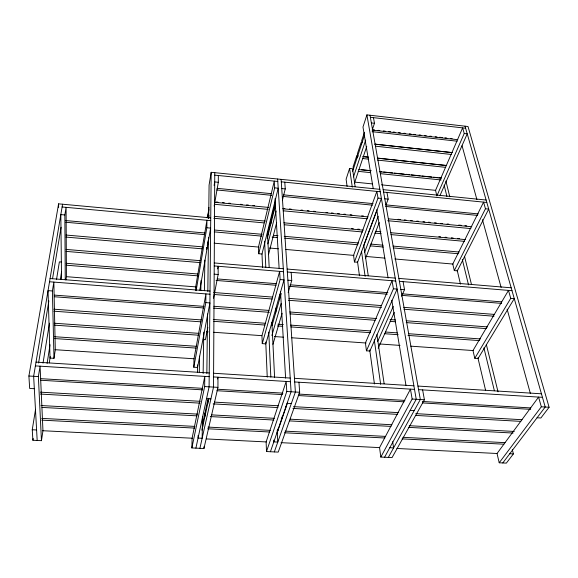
<?xml version="1.0" encoding="UTF-8"?>
<svg xmlns="http://www.w3.org/2000/svg" width="578" height="578" viewBox="0 0 578 578"><rect width="100%" height="100%" fill="white"/><g stroke="black" fill="none" stroke-linecap="round" stroke-linejoin="round"><path stroke-width="0.87" d="M191.867 447.936L204.648 386.566L204.793 376.394L192.098 438.211L191.867 447.936L203.933 448.521L217.949 387.368L217.964 377.21L217.566 378.966M213.506 298.284L218.152 274.492L218.166 266.27L217.653 268.922M214.171 206.079L218.318 182.287L218.332 175.502M214.763 172.67L213.52 387.101L199.916 448.326M207.748 403.581L207.791 399.954L205.4 410.944L205.349 414.542M208.145 401.761L208.181 398.856M379.818 189.317L211.18 172.309L209.091 386.834L195.899 448.131M207.885 215.782L208.925 207.35M206.845 373.439L207.553 313.955M207.82 291.428L208.463 237.356M208.687 218.433L209.084 185.09L211.18 172.309M205.804 302.619L205.92 293.906L193.991 358.765L193.789 367.211L197.539 367.449L209.908 302.93L205.804 302.619L193.789 367.211M196.13 290.691L206.83 227.761L206.931 220.261L195.704 286.869L195.624 290.142M203.933 448.521L203.955 446.751M206.664 247.572L206.642 249.255L206.953 247.492M204.966 416.29L205.017 412.699L202.719 423.255L202.661 426.817M207.567 217.689L207.596 215.233L207.148 217.899M202.473 416.695L202.148 438.29L198.059 438.081L198.109 435.386M203.138 373.504L203.767 332.112M204.395 290.72L204.865 260.122M199.287 372.362L199.591 356.164M200.826 290.445L201.007 280.54M197.438 372.593L197.597 364.913M41.45 440.674L42.96 430.733L40.077 366.185L38.372 376.581L41.45 440.674L32.903 440.255L32.252 429.757L35.547 409.325M53.985 358.317L55.293 349.719L53.848 282.1L52.396 290.965L53.985 358.317L50.026 358.064L48.039 290.633L52.396 290.965M65.906 279.998L66.412 276.674L66.094 207.35L64.844 214.951L65.249 279.658M49.275 362.868L50.25 356.619M47.107 363.389L50.048 344.741M60.415 279.044L61.535 271.942M32.903 440.255L33.184 438.485M43.01 363.136L49.47 323.16M56.507 279.636L59.375 261.87L61.6 262.051M38.589 362.991L48.87 300.892M52.547 278.712L61.066 227.255M62.569 204.222L33.64 376.3L37.18 440.465M207.596 217.523L208.933 209.576M208.557 218.094L209.005 215.45M214.106 185.459L214.705 181.933L218.318 182.287M34.326 388.719L29.673 388.452L28.9 376.018L58.588 203.853L210.739 217.877M207.256 245.729L208.181 240.441M199.807 290.084L210.638 228.108L206.83 227.761M207.82 327.365L205.414 339.705L203.225 339.553M201.924 430.176L208.918 398.242M258.727 253.742L274.68 187.872L274.275 181.116L258.467 247.059L258.727 253.742L261.993 254.024L278.213 188.226L274.68 187.872M275.496 202.112L274.637 205.566L274.781 208.015M267.253 238.353L275.482 205.197M267.86 243.923L276.103 211.057M268.517 254.58L276.667 222.617M282.396 200.154L285.257 188.919L284.781 182.171M262.26 343.621L261.95 335.674L279.644 271.378L280.128 279.542L262.26 343.621L265.822 343.867L284.008 279.86L280.128 279.542M271.985 325.768L281.211 293.451M271.877 335.471L281.132 303.508M272.932 344.358L282.086 313.29M288.191 292.576L291.745 280.489L291.168 272.339M355.138 186.571L352.515 168.733L349.596 168.429L346.106 179.209L347.096 186.362M537.063 417.764L540.885 417.988L549.1 407.259L468.014 126.524L366.907 114.878L362.977 127.03L373.178 188.327M358.512 156.046L356.72 155.858L353.1 166.948L353.404 169.007M364.429 132.283L361.676 140.7L362.009 142.759M352.659 171.283L364.494 135.187M353.49 176.933L365.686 140.086M354.422 183.226L366.748 146.415M372.189 130.144L374.479 123.295L373.46 117.645M266.501 451.541L286.782 391.501L286.189 381.437L266.126 441.917L266.501 451.541L278.228 452.104L299.671 392.274L298.956 382.231M270.417 451.729L291.088 391.761L277.628 179.014M277.108 432.958L287.432 403.039M274.326 451.917L295.38 392.021L281.118 179.361M354.451 261.986L378.012 198.109L376.87 191.412L353.555 255.368L354.451 261.986L357.594 262.253L381.401 198.449L378.012 198.109M363.562 245.838L376.401 211.404M364.537 252.463L378.142 216.396M365.477 258.612L379.226 222.581M385.938 204.98L388.17 199.121L386.964 192.423M366.459 350.81L393.408 288.783L392.043 280.72L365.404 342.964L366.459 350.81L369.884 351.041L397.122 289.079L393.408 288.783M436.86 195.949L464.228 133.504L462.638 127.883L435.552 190.343L436.672 195.147M440.031 195.415L467.226 133.843L464.228 133.504M377.644 341.504L393.221 306.485M378.178 348.259L394.283 312.467M401.602 296.196L404.528 289.686L403.076 281.638M454.301 270.591L485.455 208.759L483.584 202.127L452.769 264.045L454.301 270.591L457.328 270.851L488.706 209.077L485.455 208.759M380.83 457.061L412.136 399.03L410.459 389.139L379.551 447.61L380.83 457.061L392.05 457.603L424.404 399.766L422.626 389.897M384.58 457.241L416.232 399.275L366.907 114.878M388.315 457.422L420.322 399.521L369.999 115.232M474.791 358.281L510.728 298.349L508.488 290.394L472.985 350.55L474.791 358.281L478.071 358.505L514.275 298.638L510.728 298.349M499.211 462.776L541.326 406.789L538.588 397.086L497.037 453.499L499.211 462.776L506.35 463.123L513.394 453.918L512.31 449.547M502.781 462.949L545.213 407.02L465.044 126.177M32.252 429.757L36.602 429.974M389.782 447.712L393.582 447.899L392.664 441.657M509.774 453.737L513.394 453.918M42.324 430.704L192.496 438.232M206.36 438.926L266.422 441.939M281.06 442.669L379.681 447.618M396.898 448.477L496.979 453.492M41.782 420.134L194.641 428.096M207.697 428.775L269.767 432.004M284.47 432.77L384.825 438.001M402.086 438.897L503.886 444.2M41.695 418.378L194.988 426.412M208.008 427.091L270.36 430.357M285.055 431.13L385.671 436.404M402.902 437.308L505.049 442.654M41.031 405.539L197.604 414.115M211.627 414.881L274.406 418.32M290.127 419.18L391.891 424.751M409.217 425.704L514.29 431.455M42.006 407.418L197.243 415.871M210.334 416.579L273.835 420.04M289.513 420.892L391.01 426.412M408.299 427.352L513.105 433.059M40.33 392.159L200.32 401.313M214.395 402.115L278.661 405.792M293.508 406.645L398.387 412.641M415.792 413.638L522.057 419.715M40.438 394.066L199.93 403.133M213.152 403.892L278.018 407.577M292.923 408.422L397.44 414.368M415.734 415.409L520.829 421.384M206.541 398.668L210.898 398.921M287.1 403.321L291.319 403.567M410.142 410.431L414.166 410.662M28.9 376.018L38.372 376.581M204.648 386.566L217.949 387.368M286.782 391.501L299.671 392.274M412.136 399.03L424.404 399.766M541.326 406.789L549.1 407.259M40.525 378.655L202.17 388.308M217.27 389.211L282.917 393.127M298.79 394.073L404.911 400.41M422.359 401.45L530.828 407.931M40.619 380.237L202.741 389.868M216.931 390.714L282.425 394.601M298.262 395.547L404.159 401.833M422.547 402.931L530.691 409.354M35.388 365.888L209.193 376.668M213.578 376.935L290.452 381.704M294.708 381.964L414.52 389.391M418.573 389.644L542.446 397.324M36.024 362.117L209.222 372.976M213.6 373.251L290.221 378.055M294.462 378.315L413.899 385.808M417.937 386.061L541.442 393.799M54.953 349.697L194.121 358.772M54.664 338.564L196.137 348.079M54.607 336.714L196.484 346.301M206.382 331.758L208.174 331.88M213.549 332.263L261.899 335.666M274.406 336.548L283.401 337.184M291.485 337.754L366.098 343.014M379.363 343.946L399.998 345.406M410.763 346.164L473.548 350.586M54.245 323.225L198.933 333.361M54.289 325.147L198.594 335.204M53.913 311.202L201.115 321.845M213.26 319.468L265.367 323.268M277.939 324.186L283.321 324.576M290.503 325.103L370.411 330.927M385.512 332.032L397.158 332.877M408.805 333.73L480.47 338.954M53.87 309.201L201.469 319.93M213.802 321.325L264.876 325.031M277.418 325.941L282.794 326.332M290.857 326.917L370.57 332.704M384.746 333.73L398.155 334.705M407.989 335.421L479.494 340.608M213.853 306.268L269.001 310.422M289.665 311.983L376.697 318.55M390.056 319.555L395.424 319.959M406.168 320.768L487.637 326.917M54.368 295.112L204.048 306.383M213.585 308.132L269.348 312.315M290.012 313.868L375.043 320.255M390.157 321.39L395.518 321.787M406.233 322.596L486.625 328.629M54.426 296.76L203.738 307.958M66.347 276.674L196.491 286.934M50.076 278.545L210.024 291.059M213.759 292.504L272.715 297.106M288.978 298.371L381.379 305.581M403.747 307.33L494.154 314.389M49.535 281.761L209.995 294.224M214.279 294.505L272.195 298.999M288.415 300.264L381.487 307.489M403.935 309.23L493.98 316.224M217.249 278.914L276.457 283.69M290.113 284.795L387.889 292.685M402.259 293.841L501.603 301.853M216.042 280.431L276.031 285.25M289.65 286.348L387.246 294.188M401.587 295.344L501.639 303.385M214.178 274.167L218.152 274.492M287.88 280.178L291.745 280.489M400.829 289.383L404.528 289.686M66.21 263.286L197.828 273.994M66.246 265.194L198.399 275.894M66.102 249.421L200.118 260.664M214.243 262.954L283.307 268.734M287.136 269.052L395.215 278.097M398.885 278.401L511.183 287.801M66.109 251.394L200.696 262.636M214.221 265.938L283.495 271.696M287.331 272.014L395.72 281.024M399.398 281.327L512.007 290.691M214.185 243.186L259.023 247.102M269.449 248.02L278.444 248.8M285.633 249.436L353.982 255.411M365.188 256.386L384.919 258.113M394.788 258.973L453.087 264.074M65.957 235.044L202.51 246.864M65.971 237.088L202.184 248.829M65.827 222.255L204.648 234.596M64.844 214.951L60.827 214.59L61.543 279.362M214.59 230.037L262.137 234.314M273.495 235.333L277.975 235.737M284.239 236.301L358.577 242.984M370.686 244.075L383.192 245.202M393.018 246.084L459.142 252.03M214.257 231.879L261.704 236.127M272.137 237.067L277.498 237.544M284.651 238.187L357.926 244.747M370.014 245.831L383.387 247.03M393.199 247.911L458.289 253.742M65.82 220.572L204.923 232.985M214.171 216.36L265.36 221.099M283.892 222.812L363.309 230.16M375.498 231.287L380.888 231.785M390.771 232.703L465.355 239.603M213.838 218.267L264.009 222.891M284.412 224.77L362.623 231.98M374.804 233.1L381.083 233.678M390.945 234.589L464.474 241.366M62.106 206.982L210.71 220.608M351.503 228.563L353.295 228.729M357.775 229.141L359.574 229.307M438.825 236.648L440.617 236.814M445.089 237.233L446.873 237.399M451.353 237.811L453.138 237.977M457.61 238.389L459.402 238.555M216.194 201.982L217.985 202.156M222.458 202.582L224.25 202.748M228.722 203.174L230.514 203.348M240.354 204.287L242.146 204.453M246.618 204.879L248.41 205.053M252.882 205.479L254.674 205.645M283.097 208.355L284.889 208.528M289.354 208.954L291.139 209.128M300.972 210.06L302.764 210.233M307.229 210.659L309.02 210.826M313.486 211.252L315.27 211.425M325.999 212.444L327.784 212.617M331.36 212.957L333.152 213.13M337.617 213.557L339.402 213.723M343.874 214.149L345.658 214.322M350.131 214.749L351.915 214.915M361.749 215.854L363.533 216.02M398.018 219.308L400.691 219.568M404.26 219.907L406.045 220.074M410.503 220.5L412.287 220.666M416.745 221.092L418.53 221.266M422.988 221.692L424.772 221.858M428.341 222.198L430.126 222.371M434.584 222.797L436.368 222.964M440.826 223.39L442.611 223.556M447.069 223.982L448.853 224.156M458.665 225.088L461.338 225.341M464.907 225.68L466.692 225.854M214.669 202.293L268.727 207.437M282.866 208.788L368.179 216.909M388.474 218.838L471.793 226.771M214.387 204.272L268.221 209.381M283.263 210.804L367.485 218.795M387.744 220.709L470.889 228.599M281.739 188.573L285.257 188.919M384.789 198.781L388.17 199.121M217.032 188.341L271.176 193.644M283.552 194.851L373.085 203.615M386.234 204.908L478.252 213.918M216.75 189.96L271.682 195.321M283.148 196.441L372.521 205.161M385.649 206.44L477.507 215.406M383.171 189.656L486.127 200.039M214.749 175.141L277.787 181.47M281.284 181.817L380.237 191.751M383.604 192.091L486.813 202.452M354.632 182.106L372.442 183.92M381.35 184.83L435.675 190.357M358.765 169.571L370.382 170.785M379.32 171.717L441 178.147M358.172 171.348L370.657 172.649M380.476 173.667L441.137 179.968M361.416 169.657L371.206 170.683M380.107 171.608L381.892 171.796M383.669 171.984L387.231 172.352M389.016 172.54L392.57 172.909M394.355 173.097L404.145 174.115M405.929 174.303L409.484 174.679M411.269 174.859L420.17 175.791M421.947 175.979L431.744 176.998M433.522 177.186L437.084 177.554M438.861 177.742L441.534 178.017M362.977 156.522L368.338 157.1M377.275 158.054L408.552 161.399M410.337 161.587L446.086 165.409M363.027 156.66L368.41 157.23M377.383 158.191L446.476 165.575M362.413 158.488L368.685 159.16M377.636 160.113L445.703 167.36M375.642 146.205L451.353 154.478M375.418 144.168L452.581 152.621M374.508 144.132L452.148 152.643M372.666 129.718L374.457 129.92M378.026 130.325L379.811 130.527M383.38 130.924L385.165 131.127M388.741 131.524L390.526 131.726M393.199 132.03L394.984 132.232M398.56 132.629L400.344 132.832M403.914 133.229L405.698 133.431M409.267 133.836L411.052 134.038M413.732 134.334L415.517 134.537M419.086 134.934L420.878 135.136M424.447 135.541L426.232 135.743M429.801 136.141L431.585 136.343M435.155 136.74L436.946 136.943M439.62 137.246L442.3 137.55M444.981 137.846L446.765 138.048M450.334 138.453L452.119 138.648M372.658 130.137L457.79 139.695M372.138 131.676L457.14 141.198M371.365 122.941L374.479 123.295M370.361 117.291L465.622 128.222M462.068 145.772L476.922 199.648M482.435 219.64L501.126 287.418M507.116 309.143L530.358 393.437M445.891 181.03L449.785 196.773M464.495 256.249L471.417 284.239M486.351 344.589L498.034 391.819M444.135 185.112L446.917 196.484M462.306 259.486L468.505 284.86M483.902 347.862L494.378 390.735M457.155 270.107L460.471 284.13M477.89 357.76L485.563 390.193M376.726 209.648L388.113 278.061M391.805 300.271L406.002 385.555M361.394 144.652L361.062 142.593L357.32 154.023L357.645 156.082M356.72 155.858L357.038 157.917M363.8 245.44L368.258 275.764M376.921 334.626L384.132 383.684M349.596 168.429L352.291 187.164M361.532 251.408L365.13 276.392M374.248 339.748L380.664 384.363M357.486 261.458L359.465 275.764M369.732 349.965L374.436 383.937M275.012 198.745L279.109 268.141M280.496 291.572L285.611 378.091M279.839 294.737L280.005 297.67M274.304 209.951L274.16 207.509L271.263 219.214L271.4 221.656M279.297 296.63L279.47 299.563M285.619 406.226L285.72 408.017M276.053 308.045L276.212 310.971M281.92 416.962L282.021 418.739M270.93 223.527L270.8 221.085L267.997 232.414L268.12 234.849M275.533 309.873L275.692 312.792M281.334 418.674L281.428 420.452M272.404 320.891L272.549 323.796M277.787 428.992L277.874 430.755M267.549 234.227L269.189 267.52M271.891 322.408L274.593 377.297M277.202 430.386L277.78 442.091L273.806 441.888L273.726 440.089M264.608 241.134L265.801 267.246M268.77 332.061L270.836 377.073M261.993 253.901L262.564 267.39M265.743 342.024L267.238 377.094M58.588 203.853L58.631 207.401"/></g></svg>
